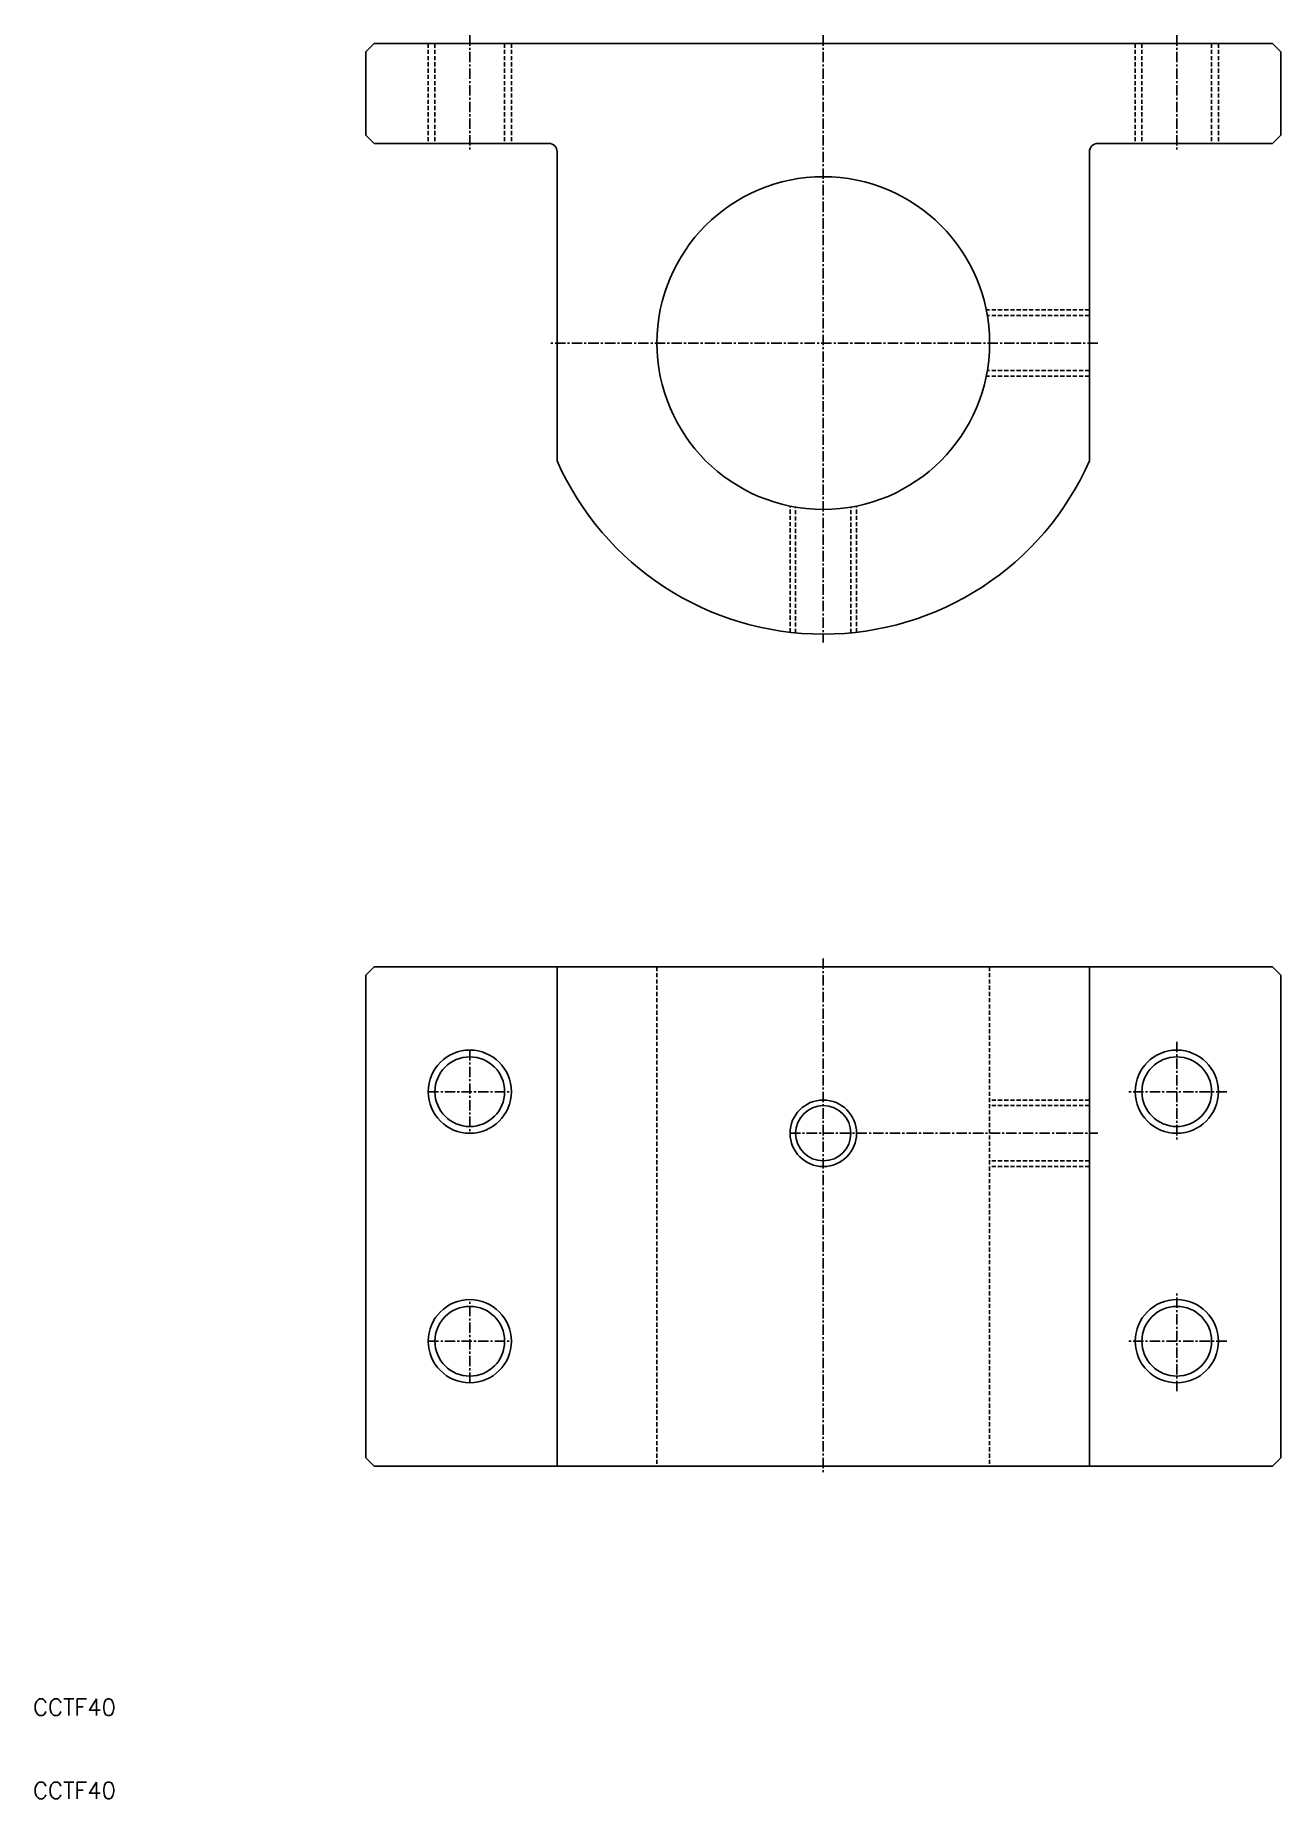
# Model space of a CAD drawing. Extents: x 10 to 160, y 10 to 222.
import ezdxf

# ---------------------------------------------------------------- set-up
doc = ezdxf.new("R2010")
doc.units = 0
doc.linetypes.add('CENTER', pattern=[2, 1.25, -0.25, 0.25, -0.25])
doc.linetypes.add('DASHED', pattern=[0.75, 0.5, -0.25])
doc.layers.get('0').update_dxf_attribs({"linetype": 'CONTINUOUS'})
doc.layers.add('CENTER', color=1, linetype='CENTER')
doc.styles.get("Standard").update_dxf_attribs({"font": 'txt.shx'})

msp = doc.modelspace()

# ---------------------------------------------------------------- linework, layer by layer
at = {"color": 7, "linetype": 'CONTINUOUS'}
for p, q in [((51, 221), (50, 220)), ((159, 221), (51, 221)), ((160, 220), (159, 221)), ((50, 220), (50, 210)), ((160, 210), (160, 220)), ((50, 210), (51, 209)), ((159, 209), (160, 210)), ((51, 209), (72, 209)), ((73, 208), (73, 170.82)), ((137, 208), (137, 170.82)), ((138, 209), (159, 209)), ((50, 109), (51, 110)), ((50, 109), (50, 51)), ((159, 110), (51, 110)), ((73, 50), (73, 110)), ((137, 50), (137, 110)), ((159, 110), (160, 109)), ((160, 51), (160, 109)), ((51, 50), (50, 51)), ((160, 51), (159, 50)), ((51, 50), (159, 50))]:
    msp.add_line(p, q, dxfattribs=at)
at = {"color": 3, "linetype": 'DASHED'}
for p, q in [((57.5, 221), (57.5, 209)), ((58.31, 221), (58.31, 209)), ((66.69, 221), (66.69, 209)), ((67.5, 221), (67.5, 209)), ((142.5, 221), (142.5, 209)), ((143.31, 221), (143.31, 209)), ((151.69, 221), (151.69, 209)), ((152.5, 221), (152.5, 209)), ((137, 189), (124.6, 189)), ((137, 188.32), (124.72, 188.32)), ((137, 181), (124.6, 181)), ((137, 181.68), (124.72, 181.68)), ((101, 150.23), (101, 165.4)), ((109, 150.23), (109, 165.4)), ((101.68, 150.16), (101.68, 165.28)), ((108.32, 150.16), (108.32, 165.28)), ((85, 110), (85, 50)), ((125, 110), (125, 50)), ((137, 94), (125, 94)), ((137, 93.32), (125, 93.32)), ((137, 86.68), (125, 86.68)), ((137, 86), (125, 86))]:
    msp.add_line(p, q, dxfattribs=at)
at = {"color": 7, "linetype": 'CONTINUOUS'}
for centre, radius in [((105, 185), 20), ((62.5, 95), 4.19), ((147.5, 95), 4.19), ((105, 90), 3.32), ((62.5, 65), 4.19), ((147.5, 65), 4.19)]:
    msp.add_circle(centre, radius, dxfattribs=at)
at = {"color": 3, "linetype": 'CONTINUOUS'}
for centre, radius in [((62.5, 95), 5), ((147.5, 95), 5), ((105, 90), 4), ((62.5, 65), 5), ((147.5, 65), 5)]:
    msp.add_circle(centre, radius, dxfattribs=at)
at = {"color": 7, "linetype": 'CONTINUOUS'}
for centre, radius, start, end in [((72, 208), 1, 0, 90), ((138, 208), 1, 90, 180), ((105, 185), 35, 203.8955, 336.1045)]:
    msp.add_arc(centre, radius, start, end, dxfattribs=at)
at = {"layer": 'CENTER', "color": 1, "linetype": 'CENTER'}
for p, q in [((62.5, 222), (62.5, 208)), ((105, 222), (105, 149)), ((147.5, 222), (147.5, 208)), ((138, 185), (72, 185)), ((105, 111), (105, 49)), ((62.5, 100), (62.5, 90)), ((147.5, 101), (147.5, 89)), ((57.5, 95), (67.5, 95)), ((153.5, 95), (141.5, 95)), ((101, 90), (138, 90)), ((62.5, 60), (62.5, 70)), ((147.5, 59), (147.5, 71)), ((57.5, 65), (67.5, 65)), ((153.5, 65), (141.5, 65))]:
    msp.add_line(p, q, dxfattribs=at)

# ---------------------------------------------------------------- texts
at = {"color": 7, "linetype": 'CONTINUOUS'}
for p in [(10, 20), (10, 10)]:
    msp.add_text('CCTF40', height=2, dxfattribs=at).set_placement(p)

doc.saveas('drawing.dxf')
